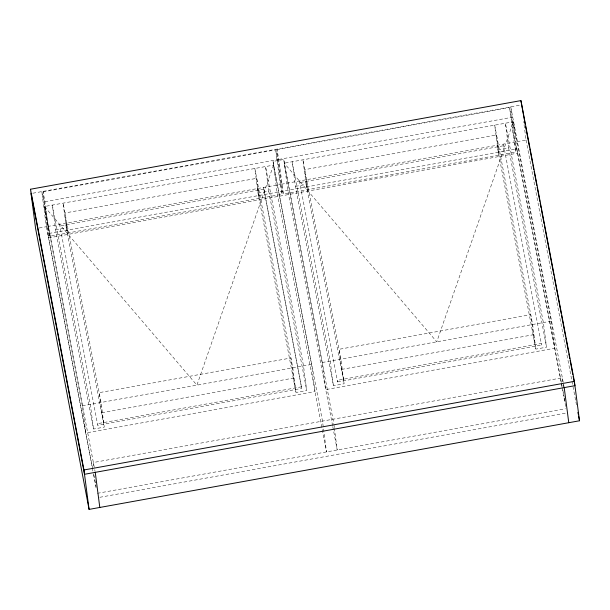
<?xml version="1.0" encoding="UTF-8"?>
<svg xmlns="http://www.w3.org/2000/svg" width="610" height="610" viewBox="0 0 610 610"><rect width="100%" height="100%" fill="white"/><g stroke="black" fill="none" stroke-linecap="round" stroke-linejoin="round"><path stroke-width="0.46" stroke-dasharray="3.05 2.29" d="M273.524 165.119L196.916 385.154L44.408 206.523L273.524 165.119L311.481 364.452L314.996 391.559L85.88 432.963L82.358 405.856L44.408 206.523L48.487 237.938L517.455 153.194L513.376 121.779L284.252 163.183L322.21 362.515L325.725 389.615L554.848 348.211L551.326 321.112L513.376 121.779L436.768 341.813L284.252 163.183M32.848 193.218L519.697 105.24M43.081 191.868L275.728 149.831L277.596 159.652L282.094 194.277L49.448 236.314L47.572 226.485L43.081 191.868L44.949 201.696L49.448 236.314M276.948 149.61L509.594 107.566L511.47 117.394L515.961 152.012L283.315 194.049L281.446 184.228L276.948 149.61L278.823 159.431L283.315 194.049M44.949 201.696L277.596 159.652M278.823 159.431L511.47 117.394M273.051 161.421L322.492 421.121L326.495 451.918L277.047 192.226L273.051 161.421L283.772 159.484L333.822 423.843M39.192 228.003L46.345 226.714L41.785 191.601L95.069 471.454M47.572 226.485L280.219 184.449L275.728 149.831M281.446 184.228L514.093 142.183L509.594 107.566M561.924 386.732L515.32 141.962L526.049 140.025L523.647 121.543M263.779 189.077L59.788 225.936L59.582 224.335L97.745 425.269L301.729 388.41L263.566 187.476L301.729 388.41M55.579 229.726L66.307 227.789L63.105 203.145L101.054 402.478L104.257 427.114L93.528 429.059L55.579 229.726L52.376 205.082L90.326 404.415L93.528 429.059M258.03 193.141L268.758 191.197L265.556 166.56L303.513 365.893L306.708 390.53L295.98 392.474L258.03 193.141L254.827 168.497L292.785 367.83L295.98 392.474M295.423 186.378L306.151 184.441L302.957 159.805L340.906 359.137L344.109 383.774L333.38 385.711L295.423 186.378L292.228 161.742L330.178 361.074L333.38 385.711M497.882 149.793L508.61 147.856L505.408 123.22L543.357 322.553L546.56 347.189L535.832 349.126L497.882 149.793L494.679 125.157L532.629 324.489L535.832 349.126M82.358 405.856L311.481 364.452M322.21 362.515L551.326 321.112M101.794 412.734L293.517 378.086L290.909 358.009L99.186 392.649L101.794 412.734L103.662 422.562M341.646 369.393L533.369 334.745L530.761 314.661L339.03 349.309L341.646 369.393L343.514 379.214M301.523 386.809L97.531 423.668L97.745 425.269M337.589 381.929L541.581 345.062L541.367 343.46L337.383 380.327L337.589 381.929L299.434 180.995L299.64 182.596L503.624 145.729L503.418 144.128L541.581 345.062M97.371 493.322L565.401 408.746M99.804 497.295L566.904 412.886M526.049 140.025L575.756 401.121M575.939 402.059L576.473 404.865M564.212 387.602L510.761 106.849L515.32 141.962M561.36 382.417L516.899 148.878L47.923 233.63L92.743 469.037M561.535 383.354L562.069 386.153M562.786 389.889L564.204 397.362M564.387 398.299L565.096 402.036M562.1 387.663L565.836 407.282M514.093 142.183L515.961 152.012M508.61 147.856L546.56 347.189M497.287 145.241L499.155 155.062L496.548 134.985L304.825 169.633L307.432 189.71L305.564 179.881M533.369 334.745L535.237 344.566M306.151 184.441L344.109 383.774M332.595 425.688L287.775 190.282L283.772 159.484M332.77 426.626L337.223 449.982L334.433 428.51M280.219 184.449L282.094 194.277M268.758 191.197L306.708 390.53M257.435 188.581L259.311 198.41L256.703 178.326L64.973 212.974L67.58 233.05L65.712 223.229M293.517 378.086L295.392 387.914M66.307 227.789L104.257 427.114M93.81 474.641L95.595 483.982M95.77 484.912L96.128 486.78M46.345 226.714L93.307 473.345M93.482 474.283L96.151 488.29M563.541 387.014L562.344 377.773L93.368 462.525L93.848 466.215M333.944 424.781L334.31 427.579"/><path stroke-width="0.91" d="M30.5 189.23L520.925 100.604L574.384 381.349L579.5 420.77L89.075 509.396L35.616 228.651L30.5 189.23L83.951 469.974L89.075 509.396M83.951 469.974L574.384 381.349M525.225 124.57L520.925 100.604M525.584 126.438L529.503 147.025M529.861 148.901L532.538 162.939M532.888 164.807L533.78 169.488M534.139 171.357L536.808 185.394M537.166 187.27L539.842 201.308M540.193 203.176L541.085 207.858M541.444 209.726L544.112 223.763M544.471 225.639L553.918 275.232M554.269 277.108L561.223 313.601M561.574 315.477L565.493 336.064M565.851 337.932L568.528 351.97M568.878 353.846L569.77 358.52M570.129 360.396L572.805 374.433M573.156 376.301L574.94 385.665L84.516 474.29L31.057 193.538M577.899 412.352L578.25 414.22M578.608 416.096L579.5 420.77M564.212 387.602L568.772 422.715M95.244 472.346L99.804 507.459"/></g></svg>
